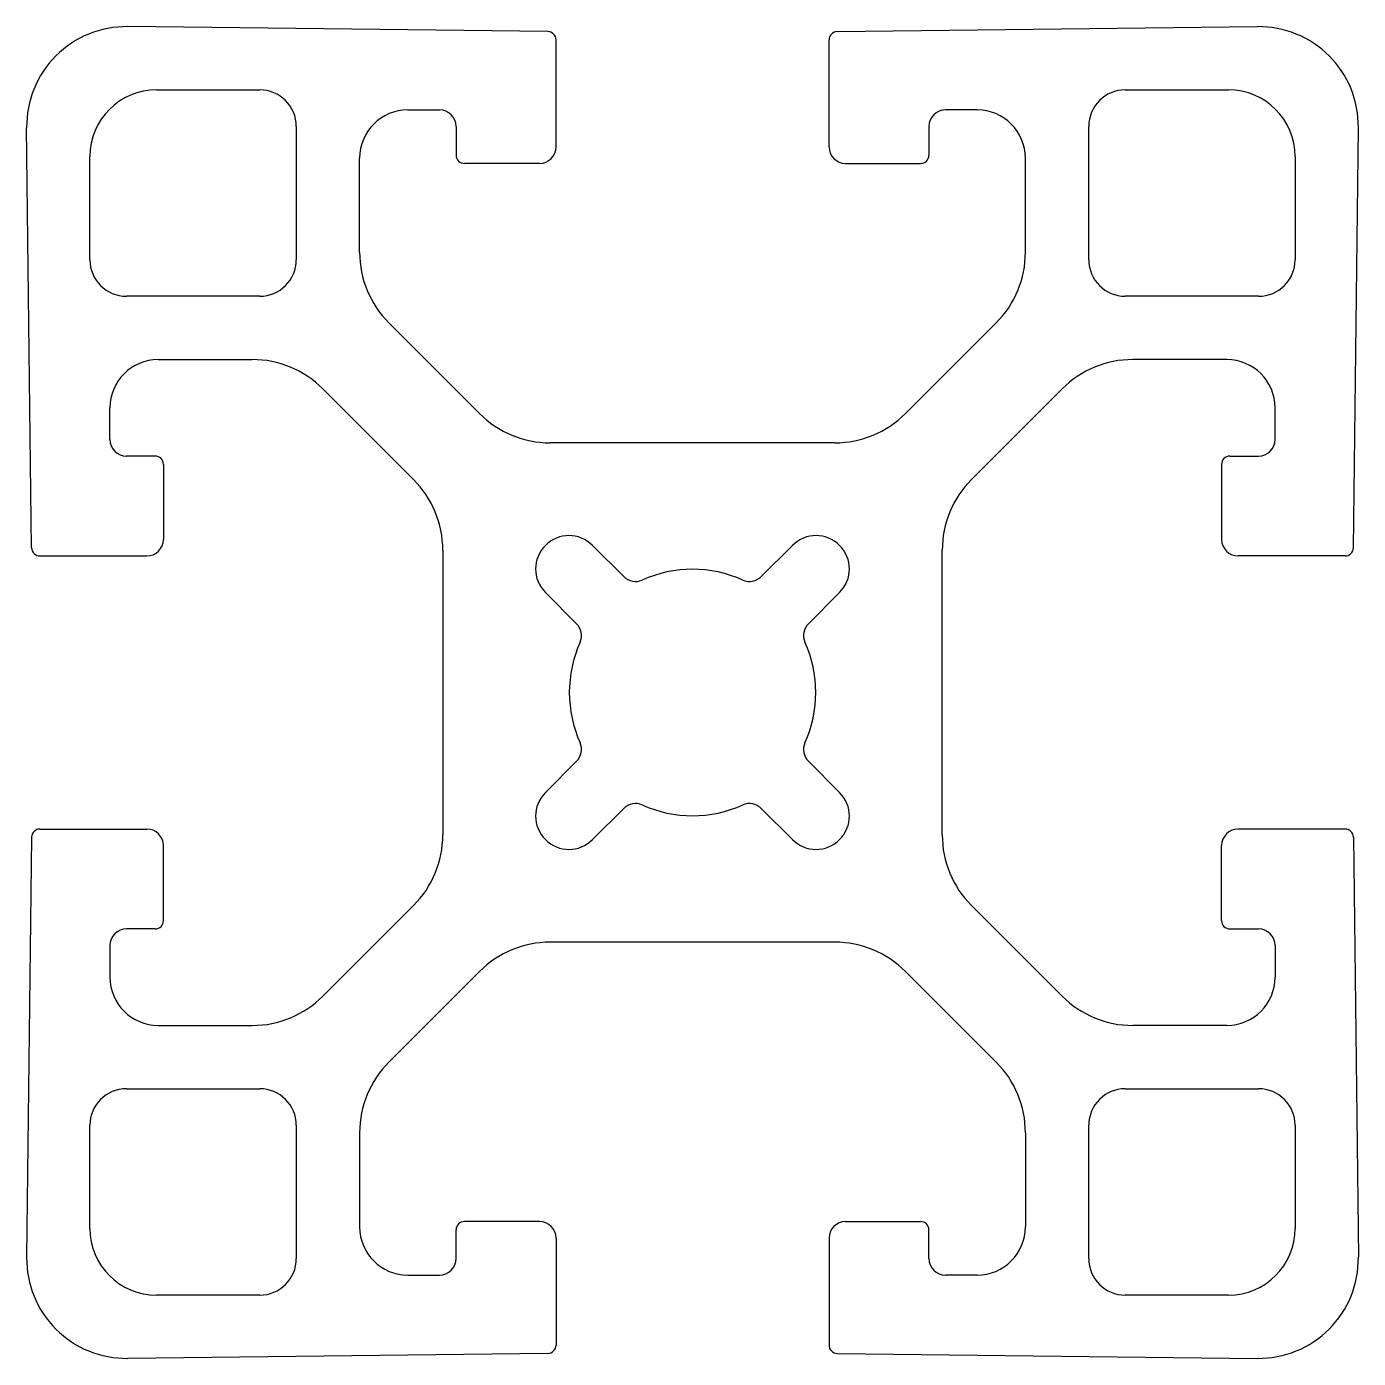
# Model space of a CAD drawing. Extents: x 3203.7 to 3243.7, y 1229.5 to 1269.5.
import ezdxf

# ---------------------------------------------------------------- set-up
doc = ezdxf.new("R2010")
doc.units = 0
doc.layers.get('0').update_dxf_attribs({"linetype": 'CONTINUOUS'})

msp = doc.modelspace()

# ---------------------------------------------------------------- linework, layer by layer
for p, q in [((3219.343, 1269.308), (3206.725, 1269.458)), ((3228.037, 1269.308), (3240.654, 1269.458)), ((3219.59, 1265.848), (3219.59, 1269.058)), ((3227.79, 1265.848), (3227.79, 1269.058)), ((3207.59, 1267.558), (3210.69, 1267.558)), ((3236.69, 1267.558), (3239.79, 1267.558)), ((3215.14, 1266.958), (3216.09, 1266.958)), ((3232.24, 1266.958), (3231.29, 1266.958)), ((3203.84, 1253.805), (3203.69, 1266.422)), ((3211.79, 1266.458), (3211.79, 1262.458)), ((3216.59, 1266.458), (3216.59, 1265.598)), ((3230.79, 1266.458), (3230.79, 1265.598)), ((3235.59, 1262.458), (3235.59, 1266.458)), ((3243.54, 1253.805), (3243.689, 1266.422)), ((3205.59, 1262.458), (3205.59, 1265.558)), ((3213.69, 1262.68), (3213.69, 1265.508)), ((3219.09, 1265.348), (3216.84, 1265.348)), ((3228.29, 1265.348), (3230.54, 1265.348)), ((3233.69, 1262.68), (3233.69, 1265.508)), ((3241.79, 1265.558), (3241.79, 1262.458)), ((3210.69, 1261.358), (3206.69, 1261.358)), ((3240.69, 1261.358), (3236.69, 1261.358)), ((3217.291, 1257.837), (3214.568, 1260.559)), ((3230.088, 1257.837), (3232.811, 1260.559)), ((3207.64, 1259.458), (3210.467, 1259.458)), ((3239.74, 1259.458), (3236.912, 1259.458)), ((3212.588, 1258.579), (3215.311, 1255.857)), ((3234.791, 1258.579), (3232.068, 1255.857)), ((3206.19, 1257.058), (3206.19, 1258.008)), ((3241.19, 1257.058), (3241.19, 1258.008)), ((3227.967, 1256.958), (3219.412, 1256.958)), ((3207.55, 1256.558), (3206.69, 1256.558)), ((3239.83, 1256.558), (3240.69, 1256.558)), ((3207.8, 1256.308), (3207.8, 1254.058)), ((3239.58, 1256.308), (3239.58, 1254.058)), ((3216.19, 1253.735), (3216.19, 1245.18)), ((3220.684, 1253.877), (3221.623, 1252.939)), ((3225.756, 1252.939), (3226.695, 1253.877)), ((3231.19, 1245.18), (3231.19, 1253.735)), ((3204.09, 1253.558), (3207.3, 1253.558)), ((3243.29, 1253.558), (3240.08, 1253.558)), ((3220.208, 1251.525), (3219.27, 1252.463)), ((3228.109, 1252.463), (3227.171, 1251.525)), ((3219.27, 1246.453), (3220.208, 1247.391)), ((3227.171, 1247.391), (3228.109, 1246.453)), ((3221.623, 1245.977), (3220.684, 1245.039)), ((3226.695, 1245.039), (3225.756, 1245.977)), ((3204.09, 1245.358), (3207.3, 1245.358)), ((3243.29, 1245.358), (3240.08, 1245.358)), ((3203.84, 1245.111), (3203.69, 1232.494)), ((3207.8, 1242.608), (3207.8, 1244.858)), ((3239.58, 1242.608), (3239.58, 1244.858)), ((3243.54, 1245.111), (3243.689, 1232.494)), ((3212.588, 1240.337), (3215.311, 1243.059)), ((3234.791, 1240.337), (3232.068, 1243.059)), ((3207.55, 1242.358), (3206.69, 1242.358)), ((3239.83, 1242.358), (3240.69, 1242.358)), ((3206.19, 1241.858), (3206.19, 1240.908)), ((3227.967, 1241.958), (3219.412, 1241.958)), ((3241.19, 1241.858), (3241.19, 1240.908)), ((3217.291, 1241.079), (3214.568, 1238.357)), ((3230.088, 1241.079), (3232.811, 1238.357)), ((3207.64, 1239.458), (3210.467, 1239.458)), ((3239.74, 1239.458), (3236.912, 1239.458)), ((3206.69, 1237.558), (3210.69, 1237.558)), ((3236.69, 1237.558), (3240.69, 1237.558)), ((3205.59, 1233.358), (3205.59, 1236.458)), ((3211.79, 1236.458), (3211.79, 1232.458)), ((3235.59, 1232.458), (3235.59, 1236.458)), ((3241.79, 1236.458), (3241.79, 1233.358)), ((3213.69, 1236.235), (3213.69, 1233.408)), ((3233.69, 1236.235), (3233.69, 1233.408)), ((3216.59, 1232.458), (3216.59, 1233.318)), ((3219.09, 1233.568), (3216.84, 1233.568)), ((3228.29, 1233.568), (3230.54, 1233.568)), ((3230.79, 1232.458), (3230.79, 1233.318)), ((3219.59, 1233.068), (3219.59, 1229.858)), ((3227.79, 1233.068), (3227.79, 1229.858)), ((3215.14, 1231.958), (3216.09, 1231.958)), ((3232.24, 1231.958), (3231.29, 1231.958)), ((3210.69, 1231.358), (3207.59, 1231.358)), ((3239.79, 1231.358), (3236.69, 1231.358)), ((3219.343, 1229.608), (3206.725, 1229.458)), ((3228.037, 1229.608), (3240.654, 1229.458))]:
    msp.add_line(p, q)
for centre, radius, start, end in [((3206.69, 1266.458), 3, 89.3198, 180.6802), ((3219.34, 1269.058), 0.25, 0, 89.3198), ((3228.04, 1269.058), 0.25, 90.6802, 180), ((3240.69, 1266.458), 3, 359.3198, 90.6802), ((3207.59, 1265.558), 2, 90, 180), ((3210.69, 1266.458), 1.1, 0, 90), ((3236.69, 1266.458), 1.1, 90, 180), ((3239.79, 1265.558), 2, 0, 90), ((3215.14, 1265.508), 1.45, 90, 180), ((3216.09, 1266.458), 0.5, 0, 90), ((3231.29, 1266.458), 0.5, 90, 180), ((3232.24, 1265.508), 1.45, 0, 90), ((3219.09, 1265.848), 0.5, 270, 360), ((3228.29, 1265.848), 0.5, 180, 270), ((3216.84, 1265.598), 0.25, 180, 270), ((3230.54, 1265.598), 0.25, 270, 0), ((3206.69, 1262.458), 1.1, 180, 270), ((3210.69, 1262.458), 1.1, 270, 360), ((3216.69, 1262.68), 3, 180, 225), ((3230.69, 1262.68), 3, 315, 360), ((3236.69, 1262.458), 1.1, 180, 270), ((3240.69, 1262.458), 1.1, 270, 360), ((3207.64, 1258.008), 1.45, 90, 180), ((3210.467, 1256.458), 3, 45, 90), ((3236.912, 1256.458), 3, 90, 135), ((3239.74, 1258.008), 1.45, 0, 90), ((3219.412, 1259.958), 3, 225, 270), ((3227.967, 1259.958), 3, 270, 315), ((3206.69, 1257.058), 0.5, 180, 270), ((3240.69, 1257.058), 0.5, 270, 0), ((3207.55, 1256.308), 0.25, 0, 90), ((3239.83, 1256.308), 0.25, 90, 180), ((3213.19, 1253.735), 3, 0, 45), ((3234.19, 1253.735), 3, 135, 180), ((3207.3, 1254.058), 0.5, 270, 360), ((3219.977, 1253.17), 1, 45, 225), ((3227.402, 1253.17), 1, 315, 135), ((3240.08, 1254.058), 0.5, 180, 270), ((3204.09, 1253.808), 0.25, 180.6802, 270), ((3243.29, 1253.808), 0.25, 270, 359.3198), ((3221.976, 1253.293), 0.5, 225, 294.0752), ((3223.69, 1249.458), 3.7, 65.9248, 114.0752), ((3225.403, 1253.293), 0.5, 245.9248, 315), ((3219.855, 1251.171), 0.5, 335.9248, 45), ((3227.524, 1251.171), 0.5, 135, 204.0752), ((3223.69, 1249.458), 3.7, 155.9248, 204.0752), ((3223.69, 1249.458), 3.7, 335.9248, 24.0752), ((3219.855, 1247.745), 0.5, 315, 24.0752), ((3227.524, 1247.745), 0.5, 155.9248, 225), ((3219.977, 1245.746), 1, 135, 315), ((3227.402, 1245.746), 1, 225, 45), ((3221.976, 1245.623), 0.5, 65.9248, 135), ((3223.69, 1249.458), 3.7, 245.9248, 294.0752), ((3225.403, 1245.623), 0.5, 45, 114.0752), ((3204.09, 1245.108), 0.25, 90, 179.3198), ((3207.3, 1244.858), 0.5, 0, 90), ((3240.08, 1244.858), 0.5, 90, 180), ((3243.29, 1245.108), 0.25, 0.6802, 90), ((3213.19, 1245.18), 3, 315, 360), ((3234.19, 1245.18), 3, 180, 225), ((3207.55, 1242.608), 0.25, 270, 0), ((3239.83, 1242.608), 0.25, 180, 270), ((3206.69, 1241.858), 0.5, 90, 180), ((3240.69, 1241.858), 0.5, 0, 90), ((3219.412, 1238.958), 3, 90, 135), ((3227.967, 1238.958), 3, 45, 90), ((3207.64, 1240.908), 1.45, 180, 270), ((3239.74, 1240.908), 1.45, 270, 360), ((3210.467, 1242.458), 3, 270, 315), ((3236.912, 1242.458), 3, 225, 270), ((3216.69, 1236.235), 3, 135, 180), ((3230.69, 1236.235), 3, 0, 45), ((3206.69, 1236.458), 1.1, 90, 180), ((3210.69, 1236.458), 1.1, 0, 90), ((3236.69, 1236.458), 1.1, 90, 180), ((3240.69, 1236.458), 1.1, 0, 90), ((3207.59, 1233.358), 2, 180, 270), ((3215.14, 1233.408), 1.45, 180, 270), ((3216.84, 1233.318), 0.25, 90, 180), ((3219.09, 1233.068), 0.5, 0, 90), ((3228.29, 1233.068), 0.5, 90, 180), ((3230.54, 1233.318), 0.25, 0, 90), ((3232.24, 1233.408), 1.45, 270, 360), ((3239.79, 1233.358), 2, 270, 360), ((3206.69, 1232.458), 3, 179.3198, 270.6802), ((3210.69, 1232.458), 1.1, 270, 0), ((3216.09, 1232.458), 0.5, 270, 0), ((3231.29, 1232.458), 0.5, 180, 270), ((3236.69, 1232.458), 1.1, 180, 270), ((3240.69, 1232.458), 3, 269.3198, 0.6802), ((3219.34, 1229.858), 0.25, 270.6802, 360), ((3228.04, 1229.858), 0.25, 180, 269.3198)]:
    msp.add_arc(centre, radius, start, end)

doc.saveas('drawing.dxf')
